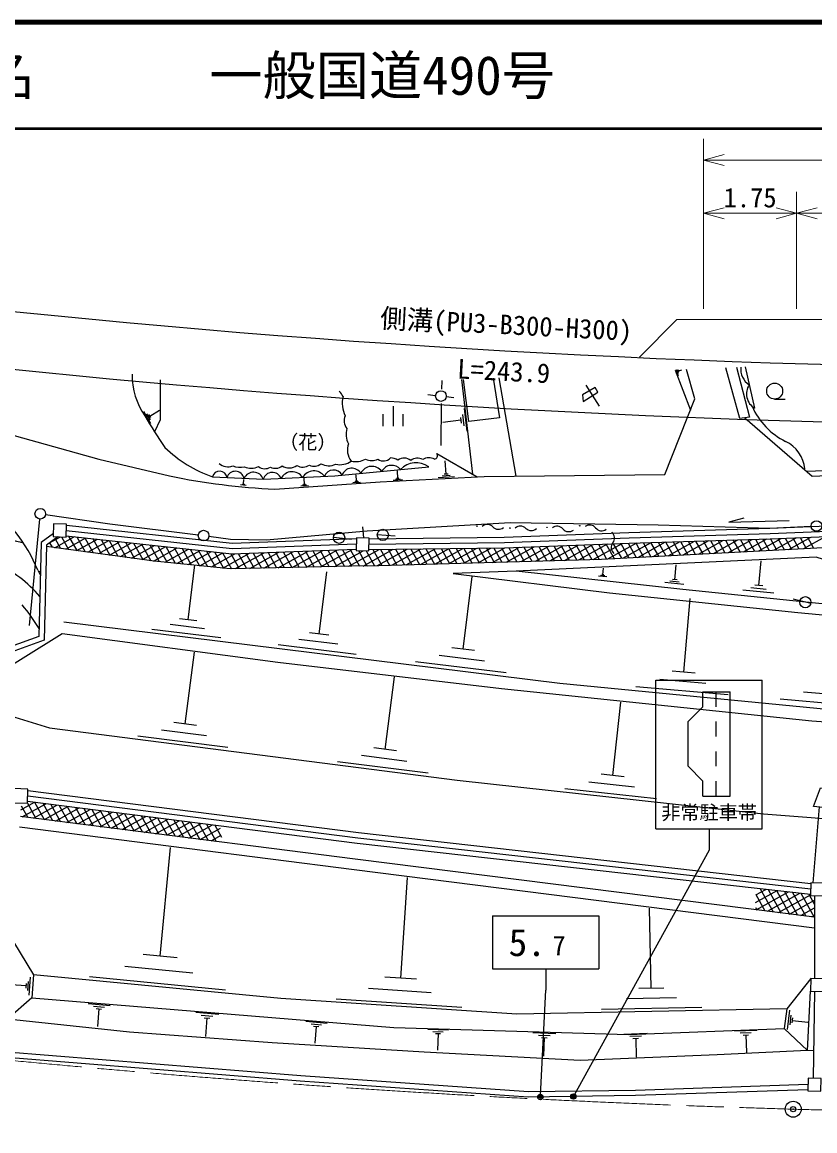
# Model space of a CAD drawing. Units: millimetres, scale not verified. Extents: x -375374461 to 680000, y -986422594 to 380000.
# Drawn here: x 199130 to 273653, y 275704 to 380000 of the extents above; entities that cross this region are included whole.
import ezdxf
from ezdxf.enums import TextEntityAlignment as Align

# ---------------------------------------------------------------- set-up
doc = ezdxf.new("R2010")
doc.units = ezdxf.units.MM
doc.header["$LTSCALE"] = 1000
doc.header["$PDMODE"] = 32
doc.header["$PDSIZE"] = 500
doc.linetypes.add('CHAIN', pattern=[18.5, 12, -1.5, 3.5, -1.5])
for name, color, linetype, lineweight in [('M-BGD', 7, 'Continuous', 25), ('M-BMK', 2, 'CHAIN', 13), ('M-BMK-SRVR', 3, 'Continuous', 25), ('M-STR-HTXT', 7, 'Continuous', 13), ('M-STR-STRC', 7, 'Continuous', 25), ('M-TTL', 2, 'Continuous', 140), ('M-TTL-LINE', 7, 'Continuous', 50)]:
    doc.layers.add(name, color=color, linetype=linetype, lineweight=lineweight)
doc.layers.add('M-TTL-TXT', color=7, linetype='Continuous')
doc.styles.add('@ＭＳ ゴシック', font='')
doc.styles.add('ＭＳ ゴシック', font='')
doc.styles.get('@ＭＳ ゴシック').set_extended_font_data('@MS Gothic')
doc.styles.get('ＭＳ ゴシック').set_extended_font_data('MS Gothic')

msp = doc.modelspace()

# ---------------------------------------------------------------- linework, layer by layer
at = {"layer": 'M-BGD'}
for p, q in [((260830, 347190), (261136, 347307)), ((267094, 347576), (267989, 343687)), ((238594, 345465), (238620, 346290)), ((241501, 337472), (240456, 346373)), ((245586, 337304), (243990, 346532)), ((260512, 347278), (261952, 343490)), ((260823, 346728), (260610, 347283)), ((260826, 346959), (260701, 347287)), ((260868, 347089), (260791, 347290)), ((252138, 345837), (253373, 343875)), ((237274, 344969), (238003, 344886)), ((238997, 344774), (239726, 344691)), ((269878, 344544), (270878, 344544)), ((211238, 342235), (210562, 343385)), ((211184, 342590), (210846, 343165)), ((211130, 342945), (212049, 343486)), ((234015, 343879), (234015, 341979)), ((238514, 340174), (238557, 344114)), ((240674, 343658), (240923, 341534)), ((211214, 342802), (211045, 343089)), ((233065, 341979), (233065, 343119)), ((234965, 341979), (234965, 343119)), ((240374, 342546), (238675, 342347)), ((240343, 342812), (240405, 342281)), ((240524, 343102), (240649, 342040)), ((238127, 339422), (241907, 337237)), ((238986, 337482), (238914, 338727)), ((219937, 336556), (219977, 336989)), ((225667, 336514), (225627, 337087)), ((230576, 336836), (230542, 337427)), ((234888, 336935), (234016, 336885)), ((234665, 337010), (234229, 336985)), ((234551, 337091), (234333, 337078)), ((234442, 337085), (234402, 337783)), ((239782, 337215), (238225, 337126)), ((239384, 337349), (238605, 337304)), ((239180, 337493), (238791, 337471)), ((220198, 336422), (219657, 336472)), ((220068, 336489), (219797, 336514)), ((220005, 336549), (219870, 336562)), ((226035, 336396), (225319, 336345)), ((225851, 336455), (225493, 336429)), ((225757, 336520), (225578, 336507)), ((230953, 336709), (230215, 336667)), ((230764, 336773), (230395, 336752)), ((230668, 336841), (230483, 336831)), ((199809, 323258), (200785, 333257)), ((231116, 332515), (231219, 331477)), ((232515, 331809), (234200, 331678)), ((201712, 331011), (202736, 331582)), ((201712, 331011), (201942, 330598)), ((202193, 330564), (204052, 331600)), ((202218, 331387), (202717, 330493)), ((202826, 331579), (203491, 330388)), ((203225, 330424), (205124, 331482)), ((203496, 331661), (204265, 330283)), ((204258, 330284), (206197, 331365)), ((204259, 331577), (205039, 330178)), ((205021, 331494), (205813, 330072)), ((205290, 330144), (207270, 331247)), ((205783, 331410), (206587, 329967)), ((206322, 330003), (208342, 331130)), ((206545, 331327), (207362, 329862)), ((207307, 331243), (208136, 329757)), ((207354, 329863), (209415, 331012)), ((208069, 331160), (208910, 329652)), ((208386, 329723), (210487, 330895)), ((208831, 331076), (209684, 329547)), ((209418, 329583), (211560, 330777)), ((209594, 330993), (210458, 329442)), ((210356, 330909), (211232, 329337)), ((210451, 329443), (212633, 330660)), ((211118, 330826), (211997, 329249)), ((211880, 330742), (212755, 329174)), ((212642, 330659), (213512, 329098)), ((228404, 331559), (230083, 331358)), ((244697, 329217), (247269, 330651)), ((246049, 329255), (248648, 330704)), ((247000, 330641), (247746, 329303)), ((247401, 329293), (250026, 330757)), ((247701, 330668), (248451, 329323)), ((248401, 330695), (249155, 329343)), ((248752, 329332), (251405, 330811)), ((249102, 330722), (249860, 329363)), ((249803, 330749), (250564, 329383)), ((250104, 329370), (252784, 330864)), ((250503, 330776), (251269, 329403)), ((251204, 330803), (251973, 329423)), ((251456, 329408), (254162, 330917)), ((251904, 330830), (252678, 329443)), ((252605, 330857), (253382, 329462)), ((252808, 329446), (255541, 330970)), ((253305, 330884), (254080, 329494)), ((254006, 330911), (254775, 329531)), ((254188, 329500), (256909, 331017)), ((254706, 330938), (255470, 329568)), ((255407, 330965), (256165, 329605)), ((255607, 329575), (258266, 331058)), ((256107, 330992), (256860, 329642)), ((256811, 331014), (257555, 329679)), ((257026, 329651), (259624, 331100)), ((257514, 331035), (258250, 329716)), ((258218, 331057), (258945, 329753)), ((258445, 329727), (260981, 331141)), ((258922, 331078), (259640, 329790)), ((259625, 331100), (260335, 329827)), ((259864, 329802), (262339, 331182)), ((260329, 331121), (261030, 329864)), ((261032, 331143), (261724, 329901)), ((261283, 329878), (263696, 331224)), ((261736, 331164), (262419, 329938)), ((262440, 331185), (263114, 329975)), ((262702, 329953), (265054, 331265)), ((263143, 331207), (263809, 330012)), ((263847, 331228), (264504, 330050)), ((264121, 330029), (266412, 331306)), ((264551, 331250), (265199, 330087)), ((265254, 331271), (265894, 330124)), ((265540, 330105), (267769, 331348)), ((265958, 331293), (266589, 330161)), ((266662, 331314), (267284, 330198)), ((266959, 330180), (269127, 331389)), ((267365, 331335), (267979, 330235)), ((268069, 331357), (268674, 330272)), ((268378, 330256), (270503, 331441)), ((268772, 331378), (269369, 330309)), ((269476, 331400), (270064, 330346)), ((269797, 330332), (271885, 331496)), ((270176, 331428), (270759, 330383)), ((270876, 331456), (271454, 330420)), ((271216, 330407), (273267, 331551)), ((271576, 331484), (272149, 330457)), ((272276, 331512), (272844, 330494)), ((272635, 330483), (274650, 331606)), ((272976, 331539), (273538, 330531)), ((211483, 329303), (213705, 330542)), ((212568, 329192), (214778, 330425)), ((213404, 330575), (214270, 329022)), ((213656, 329084), (215850, 330307)), ((214167, 330492), (215028, 328947)), ((214744, 328975), (216923, 330190)), ((214929, 330408), (215786, 328871)), ((215691, 330325), (216544, 328795)), ((215833, 328866), (217996, 330072)), ((216453, 330241), (217301, 328720)), ((216921, 328758), (219131, 329990)), ((217215, 330158), (218059, 328644)), ((217977, 330074), (218808, 328583)), ((218010, 328649), (220508, 330042)), ((218739, 329991), (219516, 328598)), ((219190, 328591), (221884, 330093)), ((219449, 330002), (220223, 328613)), ((220150, 330028), (220931, 328627)), ((220523, 328619), (223260, 330145)), ((220851, 330054), (221638, 328642)), ((221552, 330081), (222346, 328656)), ((221855, 328646), (224636, 330197)), ((222252, 330107), (223053, 328671)), ((222953, 330134), (223761, 328685)), ((223188, 328674), (226013, 330249)), ((223654, 330160), (224468, 328700)), ((224355, 330186), (225176, 328714)), ((224520, 328701), (227389, 330300)), ((225056, 330213), (225883, 328729)), ((225757, 330239), (226591, 328744)), ((225853, 328728), (228765, 330352)), ((226458, 330265), (227298, 328758)), ((227159, 330292), (228006, 328773)), ((227185, 328756), (230141, 330404)), ((227859, 330318), (228713, 328787)), ((228518, 328783), (231197, 330277)), ((228560, 330345), (229421, 328802)), ((229261, 330371), (230128, 328816)), ((229851, 328811), (232705, 330402)), ((229962, 330397), (230835, 328831)), ((230738, 330290), (231543, 328845)), ((231183, 328838), (234017, 330418)), ((231464, 330270), (232248, 328865)), ((232110, 330395), (232952, 328885)), ((232529, 328873), (235328, 330434)), ((232821, 330403), (233657, 328905)), ((233532, 330412), (234361, 328925)), ((233881, 328911), (236640, 330449)), ((234243, 330421), (235065, 328945)), ((234953, 330429), (235770, 328965)), ((235233, 328950), (237952, 330465)), ((235664, 330438), (236474, 328985)), ((236375, 330446), (237179, 329005)), ((236585, 328988), (239263, 330481)), ((237086, 330455), (237883, 329024)), ((237797, 330463), (238588, 329044)), ((237937, 329026), (240575, 330497)), ((238508, 330472), (239292, 329064)), ((239218, 330480), (239997, 329084)), ((239289, 329064), (241887, 330512)), ((239929, 330489), (240701, 329104)), ((240640, 330497), (241406, 329124)), ((240641, 329102), (243198, 330528)), ((241351, 330506), (242110, 329144)), ((241993, 329141), (244512, 330545)), ((242062, 330515), (242815, 329164)), ((242773, 330523), (243519, 329184)), ((243345, 329179), (245890, 330598)), ((243483, 330532), (244224, 329204)), ((244194, 330540), (244928, 329224)), ((244899, 330560), (245633, 329243)), ((245599, 330587), (246337, 329263)), ((246300, 330614), (247042, 329283)), ((214729, 323774), (215367, 328956)), ((253721, 328017), (253783, 328644)), ((260480, 327550), (260619, 328961)), ((268390, 327002), (268620, 329332)), ((200592, 328442), (200841, 327934)), ((200675, 328273), (200852, 328387)), ((227051, 322432), (227773, 328302)), ((240581, 321010), (241422, 327841)), ((254097, 327822), (253314, 327899)), ((253909, 327920), (253518, 327958)), ((253819, 328008), (253623, 328027)), ((260700, 327528), (260259, 327571)), ((261327, 327110), (259563, 327284)), ((260903, 327330), (260022, 327417)), ((269789, 326276), (266877, 326563)), ((269090, 326639), (267634, 326783)), ((268754, 326966), (268026, 327038)), ((261327, 318841), (261929, 325779)), ((273273, 325303), (271633, 325712)), ((216269, 322927), (213030, 323325)), ((215539, 323674), (213919, 323873)), ((217808, 322080), (211331, 322877)), ((227968, 322319), (226133, 322545)), ((230539, 320512), (223201, 321416)), ((228795, 321472), (225126, 321924)), ((214453, 313985), (215320, 320740)), ((242611, 319893), (238341, 320419)), ((241648, 320879), (239514, 321141)), ((180931, 320084), (201710, 313601)), ((244640, 318777), (236102, 319828)), ((233258, 311586), (234133, 318401)), ((263420, 317785), (259084, 318161)), ((262411, 318747), (260243, 318935)), ((265513, 316730), (256840, 317482)), ((254650, 309134), (255405, 316039)), ((278893, 315569), (270403, 316305)), ((276844, 316602), (272599, 316970)), ((215509, 313849), (213398, 314120)), ((216456, 312869), (212234, 313411)), ((218458, 311754), (210015, 312838)), ((235279, 310461), (231019, 311008)), ((234323, 311450), (232193, 311723)), ((237299, 309336), (228780, 310429)), ((255729, 309016), (253571, 309252)), ((258778, 306935), (250146, 307879)), ((256714, 308034), (252398, 308506)), ((199013, 305892), (200302, 306611)), ((199046, 306274), (199656, 305181)), ((199139, 305247), (201347, 306477)), ((199615, 306538), (200426, 305083)), ((200184, 305113), (202391, 306344)), ((200289, 306612), (201196, 304984)), ((201059, 306514), (201967, 304886)), ((201229, 304980), (203436, 306211)), ((201829, 306416), (202737, 304788)), ((202273, 304847), (204480, 306078)), ((202600, 306318), (203507, 304690)), ((203318, 304714), (205525, 305945)), ((203370, 306219), (204278, 304592)), ((204140, 306121), (205048, 304493)), ((204362, 304581), (206570, 305812)), ((204911, 306023), (205818, 304395)), ((205407, 304448), (207614, 305678)), ((205681, 305925), (206589, 304297)), ((206452, 305827), (207359, 304199)), ((207222, 305728), (208129, 304101)), ((207992, 305630), (208900, 304002)), ((274068, 306170), (273480, 299040)), ((206451, 304314), (208659, 305545)), ((207496, 304181), (209703, 305412)), ((208541, 304048), (210748, 305279)), ((208763, 305532), (209670, 303904)), ((209533, 305434), (210441, 303806)), ((209585, 303915), (211792, 305146)), ((210303, 305336), (211211, 303708)), ((210630, 303782), (212837, 305013)), ((211074, 305237), (211981, 303610)), ((211674, 303649), (213882, 304879)), ((211844, 305139), (212752, 303511)), ((212614, 305041), (213522, 303413)), ((212719, 303516), (214926, 304746)), ((213385, 304943), (214292, 303315)), ((213763, 303382), (215971, 304613)), ((214155, 304845), (215063, 303217)), ((214925, 304746), (215833, 303119)), ((215696, 304648), (216603, 303020)), ((216466, 304550), (217374, 302922)), ((214808, 303249), (217015, 304480)), ((215853, 303116), (217775, 304188)), ((216897, 302983), (217845, 303511)), ((217236, 304452), (217864, 303326)), ((212102, 292127), (213089, 302359)), ((234717, 290072), (235348, 299526)), ((268083, 297175), (270101, 298299)), ((268099, 297899), (269033, 298420)), ((268511, 298478), (269730, 296293)), ((269275, 298392), (270500, 296195)), ((270038, 298306), (271270, 296098)), ((268100, 297933), (268960, 296390)), ((268144, 296493), (271168, 298179)), ((269190, 296361), (272236, 298059)), ((270237, 296229), (273261, 297915)), ((270802, 298220), (272040, 296001)), ((271283, 296096), (273630, 297405)), ((271565, 298134), (272809, 295903)), ((272329, 298048), (273579, 295806)), ((273092, 297963), (273630, 296998)), ((273630, 297835), (273627, 290031)), ((258277, 289107), (258125, 296643)), ((268073, 296698), (268190, 296487)), ((272329, 295964), (273630, 296689)), ((273375, 295832), (273630, 295974)), ((213700, 291973), (210503, 292282)), ((215176, 290540), (208781, 291157)), ((199889, 290171), (199760, 288475)), ((218250, 288952), (205460, 290186)), ((236194, 289973), (233239, 290170)), ((199485, 289349), (198128, 289452)), ((199501, 289561), (199469, 289137)), ((199687, 289760), (199623, 288912)), ((237592, 288693), (231683, 289087)), ((259454, 289131), (257099, 289083)), ((240468, 287313), (228650, 288103)), ((260651, 288212), (255941, 288118)), ((273626, 288830), (273499, 280650)), ((205333, 287677), (207398, 287509)), ((205832, 287429), (206865, 287345)), ((206074, 287201), (206590, 287159)), ((206332, 287180), (206197, 285528)), ((215443, 286853), (217626, 286675)), ((263025, 287318), (253605, 287128)), ((271087, 285239), (271303, 287041)), ((215971, 286590), (217062, 286501)), ((216226, 286349), (216772, 286305)), ((216499, 286327), (216357, 284581)), ((225814, 286007), (227790, 285846)), ((271321, 285668), (271429, 286569)), ((271528, 285872), (271582, 286322)), ((271555, 286097), (272997, 285924)), ((226292, 285769), (227280, 285688)), ((226523, 285551), (227017, 285511)), ((226770, 285531), (226641, 283950)), ((237273, 285273), (239211, 285208)), ((237751, 285063), (238720, 285031)), ((237987, 284861), (238471, 284845)), ((238229, 284853), (238177, 283303)), ((247144, 284944), (249310, 284871)), ((255692, 284812), (257906, 284876)), ((266116, 285111), (268196, 285171)), ((266642, 284918), (267682, 284948)), ((266908, 284718), (267428, 284732)), ((247678, 284709), (248761, 284673)), ((247942, 284483), (248483, 284465)), ((248212, 284474), (248155, 282742)), ((256252, 284607), (257359, 284638)), ((256535, 284393), (257088, 284409)), ((256812, 284401), (256863, 282630)), ((267168, 284725), (267216, 283061))]:
    msp.add_line(p, q, dxfattribs=at)
for points in [[(222895, 336074), (232791, 336771), (242571, 337271), (259556, 337456), (262382, 344571), (261604, 347328)], [(266283, 347539), (267520, 342848), (266617, 342716), (265298, 347495)], [(212109, 346362), (212103, 342600), (211572, 341469)], [(243404, 346506), (243994, 342775), (241120, 342423), (240633, 346381)], [(185529, 342841), (196207, 341712), (206322, 338878), (212993, 337308)], [(267068, 342782), (273397, 337291), (296335, 338304), (302710, 338517)], [(217017, 337227), (221838, 337002), (228522, 337323), (237352, 338164)], [(272858, 337759), (288987, 338349), (290515, 338429), (290701, 338056)], [(202488, 331589), (201411, 330787), (201193, 321855), (195990, 319996), (187693, 325265), (186571, 327803), (186581, 329812), (183284, 332725)], [(202059, 331893), (200917, 331043), (200702, 322211), (196051, 320549), (188089, 325606), (187071, 327907), (187082, 329992), (183399, 333345)], [(201328, 333684), (207385, 332822), (215690, 331760)], [(216682, 331633), (218710, 331373), (222110, 331296), (231562, 332133), (245007, 332928), (258925, 332710), (269428, 332399), (273307, 332580)], [(231751, 331391), (244450, 331543), (256167, 331995), (269428, 332399), (277947, 332739), (288019, 331876), (292770, 330822)], [(266979, 333354), (265557, 332950), (271250, 333124)], [(203254, 331687), (218845, 329979), (230523, 330418)], [(203268, 332189), (218863, 330480), (230537, 330919)], [(203282, 332690), (218881, 330981), (230551, 331420)], [(231723, 330390), (244479, 330544), (256201, 330995), (269464, 331399), (277924, 331737), (287819, 330889), (292158, 330001)], [(231737, 330890), (244466, 331044), (256184, 331495), (269446, 331899), (277935, 332238), (287919, 331382), (292451, 330406)], [(231565, 328846), (218690, 328581), (211551, 329294), (201408, 330670)], [(231565, 328846), (253606, 329469), (275026, 330610), (291623, 328349)], [(276359, 328869), (273779, 329670), (245563, 328361)], [(182603, 329068), (185755, 328633), (185879, 327400), (186764, 325735), (187693, 325265), (191440, 322478), (195776, 318071), (202904, 322483)], [(202904, 322483), (223177, 319802), (244184, 317310), (273373, 314267), (304924, 311986), (330738, 311006), (360404, 311400), (387541, 312584), (425863, 315698), (450227, 317981), (479330, 321303), (511315, 325378), (519653, 326533)], [(203053, 323594), (249689, 317817), (288976, 313981), (302880, 313186), (309619, 311687)], [(201710, 313601), (240031, 308683), (268827, 305535), (297659, 303313), (328641, 302089), (360676, 302558), (393817, 304391), (425649, 306861), (460034, 310313), (489577, 313719), (524601, 318217), (554163, 322626)], [(273290, 298947), (230749, 303737), (199669, 307699)], [(273262, 297943), (230629, 302744), (199640, 306695)], [(273276, 298445), (230689, 303241), (199655, 307197)], [(273630, 295800), (230451, 301255), (198958, 305270)], [(273629, 294779), (230331, 300262), (198870, 304273)], [(198305, 293475), (200207, 290392), (200041, 288209), (197742, 286216), (198267, 292155)], [(271010, 287178), (245632, 286668), (223446, 288150), (200207, 290392)], [(273286, 290040), (271010, 287178), (270781, 285345), (272954, 283248), (273253, 288841)], [(200041, 288209), (234067, 285434), (256136, 284751), (270781, 285345)], [(273539, 283224), (272954, 283248), (264472, 282858), (251579, 282309), (236928, 283094), (222624, 283978), (209232, 285001), (197742, 286216)], [(273026, 280069), (256785, 279513), (246723, 279369), (225314, 280873), (197317, 283140)], [(273012, 279568), (256797, 279013), (246709, 278869), (225277, 280375), (197303, 282640)]]:
    msp.add_lwpolyline(points, dxfattribs=at)
for points in [[(252993, 345624), (251816, 344935), (251870, 344330), (253249, 345187)], [(202085, 332801), (202051, 331601), (203251, 331567), (203284, 332767)], [(230553, 331496), (230520, 330296), (231719, 330263), (231753, 331462)], [(239649, 328119), (254358, 326300), (272059, 324477), (286401, 323103), (296110, 322445), (291761, 323814), (274934, 325216), (261243, 326637), (245563, 328361)], [(198354, 307895), (198316, 306575), (199636, 306537), (199674, 307857)], [(274177, 307980), (274961, 307893), (275356, 306029), (273538, 306228)], [(273293, 299045), (273259, 297845), (274459, 297812), (274492, 299011)], [(273286, 290040), (273253, 288841), (274452, 288807), (274486, 290007)], [(273043, 280662), (273009, 279463), (274209, 279429), (274243, 280629)]]:
    msp.add_lwpolyline(points, close=True, dxfattribs=at)
for centre, radius in [((238500, 344830), 500), ((269878, 345294), 750), ((200833, 333755), 500), ((273807, 332603), 500), ((216186, 331696), 500), ((228926, 331497), 525), ((233038, 331768), 525), ((241881, 332591), 25), ((244984, 332406), 25), ((248478, 332481), 25), ((251558, 332622), 25), ((254813, 329531), 25), ((272763, 325430), 525)]:
    msp.add_circle(centre, radius, dxfattribs=at)
for centre, radius, start, end in [((303334, 1377282), 1035288, 260.12853, 282.50117), ((303334, 1377282), 1029872, 260.37334, 273.07739), ((268461, 347372), 1780, 174.0338, 236.64791), ((216192, 346804), 6727, 179.41054, 214.68208), ((227916, 344170), 1508, 23.6368, 47.48295), ((268790, 345029), 1563, 146.75583, 239.17214), ((231852, 344153), 2629, 166.31185, 206.59688), ((273850, 346520), 6642, 203.75948, 243.74192), ((246625, 363686), 41501, 209.93547, 214.79873), ((230614, 342503), 1209, 156.99607, 217.2496), ((231566, 341253), 1983, 164.86526, 207.198), ((231472, 339778), 1764, 161.19809, 217.13353), ((269467, 337635), 3265, 5.87967, 63.74192), ((220979, 348599), 12042, 225.55247, 250.79183), ((233095, 339607), 889, 234.70383, 317.02305), ((233723, 337635), 1366, 57.42455, 89.08727), ((235050, 338039), 952, 49.71179, 128.37939), ((236294, 337959), 1022, 61.34022, 127.8848), ((237360, 337897), 1118, 61.73867, 121.00279), ((237817, 339236), 361, 281.56719, 30.98429), ((218457, 339402), 1230, 228.24906, 292.39055), ((219583, 339722), 1599, 245.72105, 285.76935), ((220663, 339611), 1567, 245.63603, 295.88436), ((221940, 338931), 940, 230.95716, 303.99897), ((222946, 339025), 997, 241.19263, 308.84518), ((224234, 339328), 1267, 238.44271, 304.93281), ((225508, 339250), 1106, 240.23359, 304.44231), ((226585, 339184), 960, 241.93212, 311.4359), ((227956, 339748), 1479, 240.15858, 296.35475), ((229031, 340109), 1738, 256.08112, 306.5553), ((230126, 337055), 985, 30.60392, 160.2756), ((230518, 340387), 1733, 254.86574, 301.1949), ((232011, 337067), 1147, 36.15195, 154.72757), ((232022, 340072), 1316, 242.57859, 295.15696), ((233869, 337260), 1050, 38.3325, 152.54702), ((236163, 336559), 1998, 53.47419, 137.40533), ((225586, 398008), 61992, 258.27955, 267.51159), ((217696, 337071), 697, 7.53745, 167.11623), ((219175, 336926), 823, 11.36825, 163.28544), ((220873, 336679), 980, 19.30714, 155.34655), ((222643, 336762), 879, 21.19581, 164.0536), ((224506, 336528), 1181, 33.38524, 152.12287), ((226554, 336547), 1235, 36.19579, 149.31231), ((228400, 336969), 903, 27.63874, 160.07917), ((188034, 323489), 13500, 21.52707, 56.57901), ((202474, 345870), 15187, 237.70227, 257.66001), ((242854, 332016), 725, 43.51845, 130.72409), ((243905, 333014), 725, 223.51845, 310.72409), ((245975, 331864), 725, 45.40873, 132.61437), ((246993, 332897), 725, 225.40873, 312.61437), ((249418, 331855), 725, 40.41467, 127.62031), ((250522, 332795), 725, 220.41467, 307.62031), ((252480, 331970), 725, 38.81941, 126.02505), ((253610, 332879), 725, 218.81941, 306.02505), ((254095, 331470), 725, 322.01004, 49.21568), ((255238, 330577), 725, 142.01004, 229.21568), ((191446, 317904), 12354, 40.82982, 64.94068), ((187173, 314920), 15753, 30.68435, 40.62057), ((237392, 1654174), 1400000, 270.20601, 281.7454)]:
    msp.add_arc(centre, radius, start, end, dxfattribs=at)
at = {"layer": 'M-BMK'}
msp.add_arc((303334, 1377282), 1100000, 263.26749, 276.33505, dxfattribs=at)
at = {"layer": 'M-BMK-SRVR'}
msp.add_circle((271620, 277739), 750, dxfattribs=at)
msp.add_point((271620, 277739), dxfattribs=at)
at = {"layer": 'M-STR-HTXT'}
for p, q in [((263193, 353026), (263193, 369026)), ((265125, 367544), (263193, 367026)), ((263193, 367026), (315693, 367026)), ((263193, 367026), (265125, 366509)), ((271943, 353026), (271943, 364026)), ((265125, 362544), (263193, 362026)), ((263193, 362026), (271943, 362026)), ((263193, 362026), (265125, 361509)), ((271943, 362026), (270011, 362544)), ((270011, 361509), (271943, 362026)), ((273875, 362544), (271943, 362026)), ((271943, 362026), (306943, 362026)), ((271943, 362026), (273875, 361509)), ((260693, 352026), (257157, 348491)), ((260693, 352026), (263193, 352026)), ((263193, 352026), (271943, 352026)), ((271943, 352026), (306943, 352026))]:
    msp.add_line(p, q, dxfattribs=at)
at = {"layer": 'M-STR-STRC'}
for p, q in [((258715, 304101), (258715, 318101)), ((258715, 318101), (268715, 318101)), ((268715, 304101), (268715, 318101)), ((263124, 315601), (263124, 317001)), ((263124, 317001), (265679, 317001)), ((264370, 315601), (264370, 317001)), ((265679, 307201), (265679, 317001)), ((263124, 315601), (261751, 314201)), ((261751, 310001), (261751, 314201)), ((264370, 312801), (264370, 314201)), ((264370, 310001), (264370, 311401)), ((261751, 310001), (263124, 308601)), ((263124, 307201), (263124, 308601)), ((264370, 307201), (264370, 308601)), ((263124, 307201), (265679, 307201)), ((258715, 304101), (268715, 304101)), ((263715, 304101), (263715, 302101)), ((263715, 302101), (251022, 279061)), ((243357, 295928), (253357, 295928)), ((243357, 295928), (243357, 290928)), ((253357, 295928), (253357, 290928)), ((243357, 290928), (253357, 290928)), ((248357, 290928), (248357, 288928)), ((247857, 279035), (248357, 288928))]:
    msp.add_line(p, q, dxfattribs=at)
for centre, radius in [((247849, 278885), 150), ((247849, 278885), 120), ((247849, 278885), 90), ((247849, 278885), 60), ((247849, 278885), 30), ((250949, 278929), 150), ((250949, 278929), 120), ((250949, 278929), 90), ((250949, 278929), 60), ((250949, 278929), 30)]:
    msp.add_circle(centre, radius, dxfattribs=at)
for p in [(247849, 278885), (250949, 278929)]:
    msp.add_point(p, dxfattribs=at)
at = {"layer": 'M-TTL'}
msp.add_line((680000, 380000), (40000, 380000), dxfattribs=at)
at = {"layer": 'M-TTL-LINE'}
msp.add_line((40000, 370000), (680000, 370000), dxfattribs=at)

# ---------------------------------------------------------------- texts
at = {"layer": 'M-BGD', "style": 'ＭＳ ゴシック'}
msp.add_text('側溝(PU3-B300-H300)', height=1833, rotation=357.004, dxfattribs=at).set_placement((244558, 350090), align=Align.BOTTOM_CENTER)
at = {"layer": 'M-BGD', "style": '@ＭＳ ゴシック'}
msp.add_text('L=243.9', height=1833, rotation=357.004, dxfattribs=at).set_placement((244453, 348093), align=Align.TOP_CENTER)
at = {"layer": 'M-BGD', "style": 'ＭＳ ゴシック'}
msp.add_text('（花）', height=1320, rotation=359.41, dxfattribs=at).set_placement((223272, 339463), align=Align.BOTTOM_LEFT)
at = {"layer": 'M-STR-HTXT', "style": 'ＭＳ ゴシック'}
msp.add_text('1.75', height=1833, dxfattribs=at).set_placement((267568, 362026), align=Align.BOTTOM_CENTER)
at = {"layer": 'M-STR-STRC', "style": 'ＭＳ ゴシック'}
msp.add_text('非常駐車帯', height=1320, dxfattribs=at).set_placement((263715, 305651), align=Align.MIDDLE_CENTER)
msp.add_text('5.', height=2566, dxfattribs=at).set_placement((248357, 293428), align=Align.MIDDLE_RIGHT)
msp.add_text('7', height=1833, dxfattribs=at).set_placement((249607, 291678), align=Align.BOTTOM_CENTER)
at = {"layer": 'M-TTL-TXT', "style": 'ＭＳ ゴシック'}
for s, p in [('路 線 名', (180380, 375000)), ('一般国道490号', (216734, 375000))]:
    msp.add_text(s, height=3666, dxfattribs=at).set_placement(p, align=Align.MIDDLE_LEFT)

doc.saveas('drawing.dxf')
